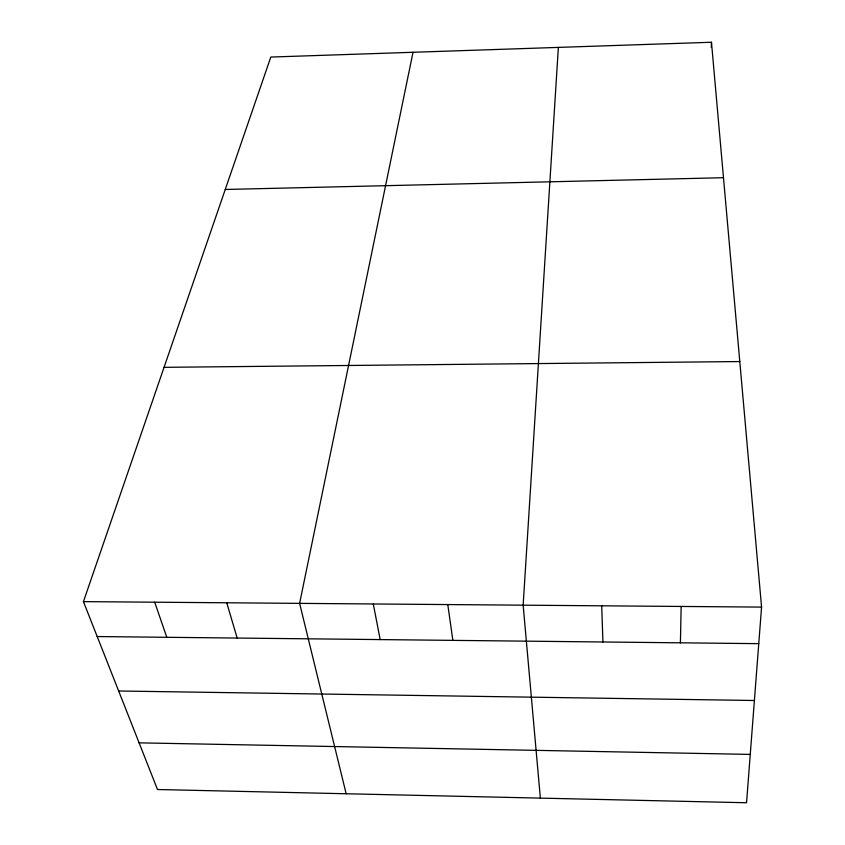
<?xml version="1.0" encoding="UTF-8"?>
<svg xmlns="http://www.w3.org/2000/svg" width="845" height="845" viewBox="0 0 845 845"><rect width="100%" height="100%" fill="white"/><g stroke="black" fill="none" stroke-linecap="round" stroke-linejoin="round"><path stroke-width="1.27" d="M680.405 642.813L681.154 606.446M711.31 47.521L711.469 42.25L270.812 57.059L83.433 601.629L157.497 789.515L746.547 802.75L761.567 607.101L711.469 42.25M558.365 47.394L523.15 605.178L540.367 798.113M413.025 52.284L299.616 603.372L346.154 793.751M225.256 189.47L723.489 177.714M164.057 367.332L739.797 361.554M83.433 601.629L761.567 607.101M97.196 636.549L758.757 643.658M118.659 690.999L754.395 700.494M139.108 742.85L750.254 754.405M154.698 602.21L166.803 637.299M226.756 602.791L237.16 638.049M373.289 603.964L380.176 639.591M447.797 604.566L452.867 640.373M601.693 605.812L602.939 641.989"/></g></svg>
